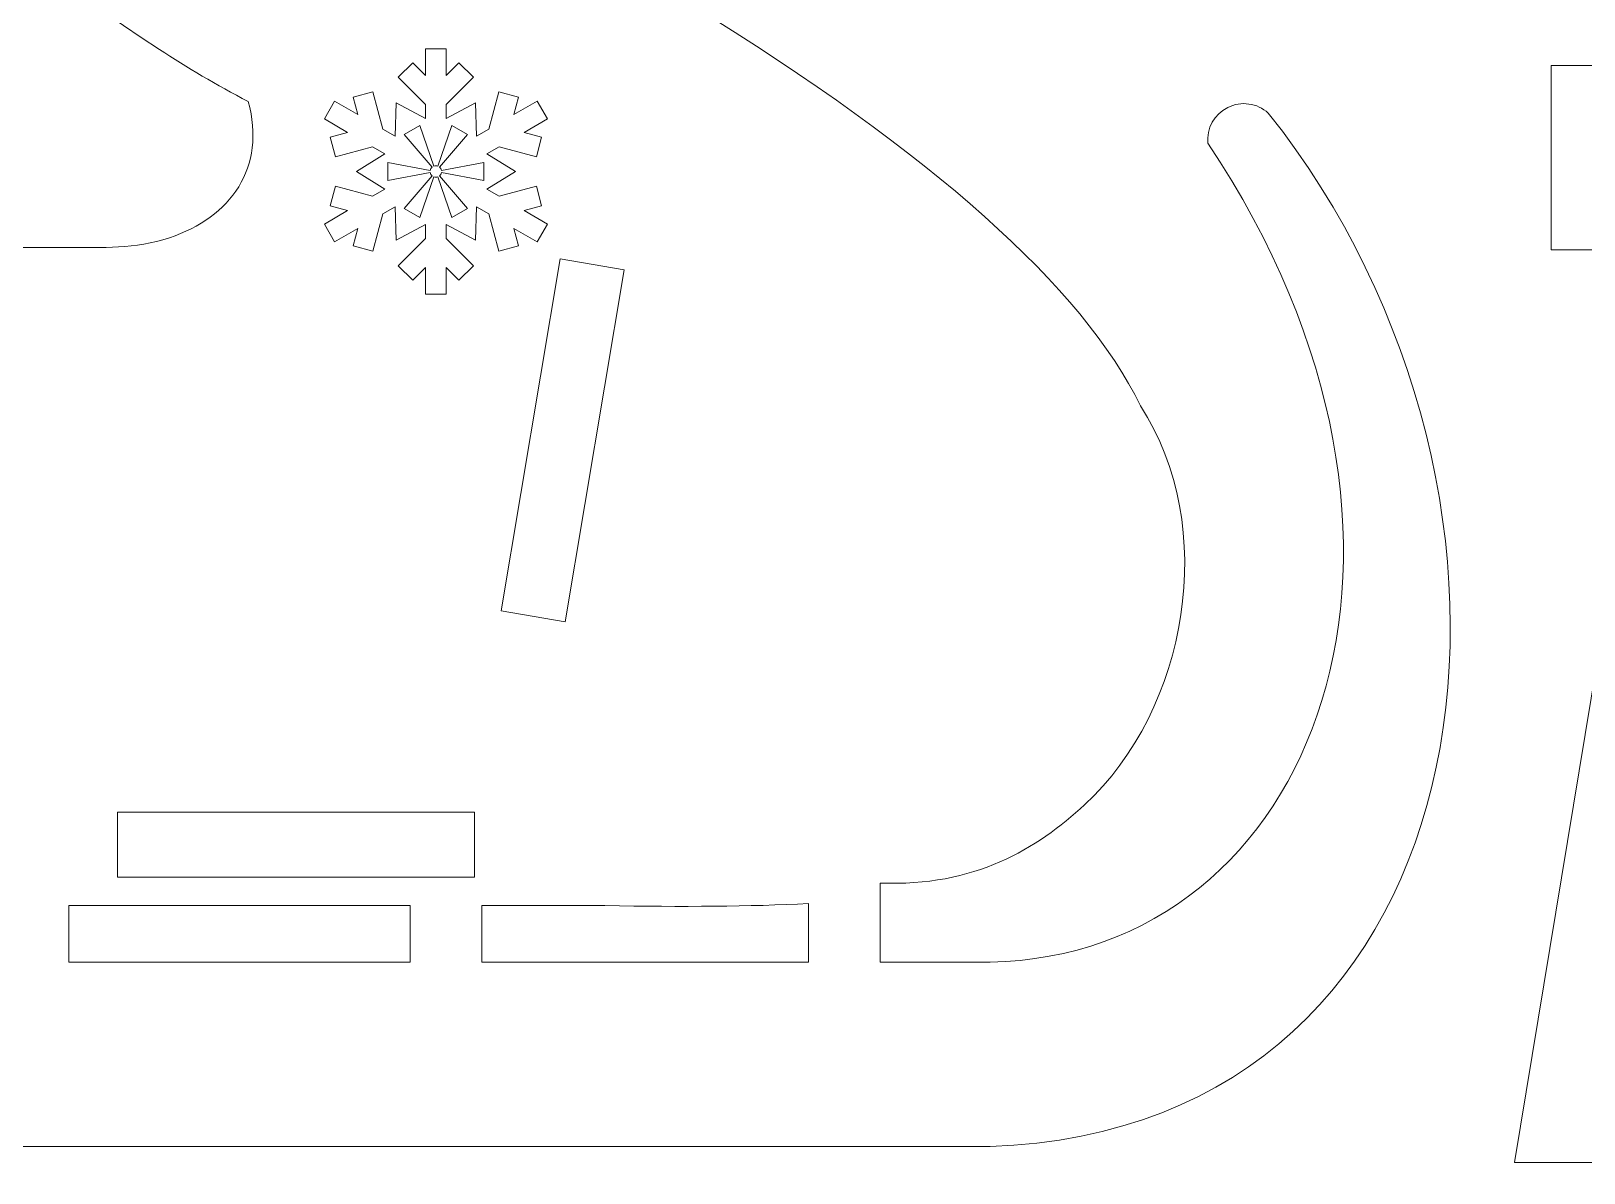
# Model space of a CAD drawing. Header units: millimetres. Extents: x -417 to 423, y -129 to 130.
# Drawn here: x 198.5 to 270.2, y 47.9 to 100.7 of the extents above; entities that cross this region are included whole.
import ezdxf

# ---------------------------------------------------------------- set-up
doc = ezdxf.new("R2010")
doc.units = ezdxf.units.MM
doc.header["$MEASUREMENT"] = 0
doc.layers.add('Camada 1', color=7, linetype='Continuous')

msp = doc.modelspace()

# ---------------------------------------------------------------- linework, layer by layer
at = {"layer": 'Camada 1', "color": 250, "lineweight": 20}
for points, knots in [([(237.6903, 57.6177), (237.6903, 57.6177), (237.6903, 61.2735), (237.6903, 61.2735), (237.6903, 61.2735), (242.0505, 61.091), (244.9434, 62.8613), (247.1435, 64.8945), (247.1435, 64.8945), (251.9189, 69.3076), (253.368, 77.7388), (249.7246, 83.3363), (249.7246, 83.3363), (247.0392, 88.8255), (240.1176, 95.003), (228.9596, 101.869), (228.9596, 101.869), (227.2863, 102.928), (221.8282, 103.499), (216.5453, 103.5821), (216.5453, 103.5821), (208.915, 105.4431), (203.2912, 107.0815), (199.6736, 114.1496), (199.6736, 114.1496), (198.3932, 116.6816), (199.1475, 119.7691), (201.451, 121.4255), (201.451, 121.4255), (203.7545, 123.0819), (206.9214, 122.8143), (208.9141, 120.7945), (208.9141, 120.7945), (207.9047, 120.0362), (207.651, 118.6279), (208.3323, 117.5651), (208.3323, 117.5651), (209.0136, 116.5023), (210.3993, 116.1447), (211.5098, 116.7453), (211.5098, 116.7453), (212.5651, 116.9678), (213.4435, 117.6957), (213.8583, 118.6913), (213.8583, 118.6913), (214.273, 119.6867), (214.1715, 120.8228), (213.5862, 121.7289), (213.5862, 121.7289), (212.5855, 124.6563), (210.3438, 126.9929), (207.4605, 128.1143), (207.4605, 128.1143), (204.3108, 129.5314), (200.6821, 129.4093), (197.6347, 127.784), (197.6347, 127.784), (194.5873, 126.1589), (192.4646, 123.2134), (191.8866, 119.8082), (191.8866, 119.8082), (191.0168, 110.6063), (195.1876, 105.8221), (204.3991, 99.8041), (204.3991, 99.8041), (205.6697, 98.974), (207.0363, 98.1741), (208.4987, 97.4046), (208.4987, 97.4046), (209.3393, 94.3614), (207.6943, 92.0419), (204.8567, 91.1069), (204.8567, 91.1069), (203.2524, 90.5782), (201.7818, 90.656), (200.135, 90.656), (200.135, 90.656), (200.135, 90.656), (157.6696, 90.656), (157.6696, 90.656), (157.6696, 90.656), (157.6696, 90.656), (151.581, 99.8041), (151.581, 99.8041), (151.581, 99.8041), (151.581, 99.8041), (142.4173, 99.8041), (142.4173, 99.8041), (142.4173, 99.8041), (142.4173, 99.8041), (114.0401, 99.8041), (114.0401, 99.8041), (114.0401, 99.8041), (114.0401, 99.8041), (120.5692, 60.2315), (120.5692, 60.2315), (120.5692, 60.2315), (120.5692, 60.2315), (120.5692, 57.6177), (120.5692, 57.6177), (120.5692, 57.6177), (120.5692, 57.6177), (115.7386, 57.6177), (115.7386, 57.6177), (115.7386, 57.6177), (115.7386, 57.6177), (115.7386, 49.0969), (115.7386, 49.0969), (115.7386, 49.0969), (115.7386, 49.0969), (242.7802, 49.0969), (242.7802, 49.0969), (242.7802, 49.0969), (266.464, 49.9188), (269.7698, 79.1133), (255.6314, 96.8696), (255.6314, 96.8696), (255.1197, 97.3352), (254.3744, 97.4382), (253.7556, 97.1289), (253.7556, 97.1289), (253.1369, 96.8195), (252.7721, 96.1615), (252.8376, 95.4728), (252.8376, 95.4728), (265.2399, 76.9582), (257.8366, 57.9142), (242.7802, 57.6177), (242.7802, 57.6177), (242.7802, 57.6177), (237.6903, 57.6177), (237.6903, 57.6177)], [0, 0, 0, 0, 0.0294118, 0.0294118, 0.0294118, 0.0294118, 0.0588235, 0.0588235, 0.0588235, 0.0588235, 0.0882353, 0.0882353, 0.0882353, 0.0882353, 0.1176471, 0.1176471, 0.1176471, 0.1176471, 0.1470588, 0.1470588, 0.1470588, 0.1470588, 0.1764706, 0.1764706, 0.1764706, 0.1764706, 0.2058824, 0.2058824, 0.2058824, 0.2058824, 0.2352941, 0.2352941, 0.2352941, 0.2352941, 0.2647059, 0.2647059, 0.2647059, 0.2647059, 0.2941176, 0.2941176, 0.2941176, 0.2941176, 0.3235294, 0.3235294, 0.3235294, 0.3235294, 0.3529412, 0.3529412, 0.3529412, 0.3529412, 0.3823529, 0.3823529, 0.3823529, 0.3823529, 0.4117647, 0.4117647, 0.4117647, 0.4117647, 0.4411765, 0.4411765, 0.4411765, 0.4411765, 0.4705882, 0.4705882, 0.4705882, 0.4705882, 0.5, 0.5, 0.5, 0.5, 0.5294118, 0.5294118, 0.5294118, 0.5294118, 0.5588235, 0.5588235, 0.5588235, 0.5588235, 0.5882353, 0.5882353, 0.5882353, 0.5882353, 0.6176471, 0.6176471, 0.6176471, 0.6176471, 0.6470588, 0.6470588, 0.6470588, 0.6470588, 0.6764706, 0.6764706, 0.6764706, 0.6764706, 0.7058824, 0.7058824, 0.7058824, 0.7058824, 0.7352941, 0.7352941, 0.7352941, 0.7352941, 0.7647059, 0.7647059, 0.7647059, 0.7647059, 0.7941176, 0.7941176, 0.7941176, 0.7941176, 0.8235294, 0.8235294, 0.8235294, 0.8235294, 0.8529412, 0.8529412, 0.8529412, 0.8529412, 0.8823529, 0.8823529, 0.8823529, 0.8823529, 0.9117647, 0.9117647, 0.9117647, 0.9117647, 0.9411765, 0.9411765, 0.9411765, 0.9411765, 1, 1, 1, 1]), ([(390.6558, 90.5416), (390.6558, 90.5416), (390.6558, 86.8858), (390.6558, 86.8858), (390.6558, 86.8858), (395.016, 87.0683), (397.9089, 85.298), (400.109, 83.2648), (400.109, 83.2648), (404.8844, 78.8517), (406.3335, 70.4205), (402.6901, 64.823), (402.6901, 64.823), (400.0047, 59.3338), (393.0831, 53.1563), (381.9251, 46.2903), (381.9251, 46.2903), (380.2518, 45.2313), (374.7937, 44.6603), (369.5108, 44.5772), (369.5108, 44.5772), (361.8805, 42.7162), (356.2567, 41.0778), (352.6391, 34.0097), (352.6391, 34.0097), (351.3587, 31.4777), (352.113, 28.3902), (354.4165, 26.7338), (354.4165, 26.7338), (356.72, 25.0774), (359.8869, 25.345), (361.8796, 27.3648), (361.8796, 27.3648), (360.8702, 28.1231), (360.6165, 29.5314), (361.2978, 30.5942), (361.2978, 30.5942), (361.9791, 31.657), (363.3648, 32.0146), (364.4753, 31.414), (364.4753, 31.414), (365.5306, 31.1915), (366.409, 30.4636), (366.8238, 29.468), (366.8238, 29.468), (367.2385, 28.4726), (367.137, 27.3365), (366.5517, 26.4304), (366.5517, 26.4304), (365.551, 23.503), (363.3093, 21.1664), (360.426, 20.045), (360.426, 20.045), (357.2763, 18.6279), (353.6476, 18.75), (350.6002, 20.3753), (350.6002, 20.3753), (347.5528, 22.0004), (345.4301, 24.9459), (344.8521, 28.3511), (344.8521, 28.3511), (343.9823, 37.553), (348.1531, 42.3372), (357.3646, 48.3552), (357.3646, 48.3552), (358.6352, 49.1853), (360.0018, 49.9852), (361.4642, 50.7547), (361.4642, 50.7547), (362.3048, 53.7979), (360.6598, 56.1174), (357.8222, 57.0524), (357.8222, 57.0524), (356.2179, 57.5811), (354.7473, 57.5033), (353.1005, 57.5033), (353.1005, 57.5033), (353.1005, 57.5033), (310.6351, 57.5033), (310.6351, 57.5033), (310.6351, 57.5033), (310.6351, 57.5033), (304.5465, 48.3552), (304.5465, 48.3552), (304.5465, 48.3552), (304.5465, 48.3552), (295.3828, 48.3552), (295.3828, 48.3552), (295.3828, 48.3552), (295.3828, 48.3552), (267.0056, 48.3552), (267.0056, 48.3552), (267.0056, 48.3552), (267.0056, 48.3552), (273.5347, 87.9278), (273.5347, 87.9278), (273.5347, 87.9278), (273.5347, 87.9278), (273.5347, 90.5416), (273.5347, 90.5416), (273.5347, 90.5416), (273.5347, 90.5416), (268.7041, 90.5416), (268.7041, 90.5416), (268.7041, 90.5416), (268.7041, 90.5416), (268.7041, 99.0624), (268.7041, 99.0624), (268.7041, 99.0624), (268.7041, 99.0624), (395.7457, 99.0624), (395.7457, 99.0624), (395.7457, 99.0624), (419.4295, 98.2405), (422.7353, 69.046), (408.5969, 51.2897), (408.5969, 51.2897), (408.0852, 50.8241), (407.3399, 50.7211), (406.7211, 51.0304), (406.7211, 51.0304), (406.1024, 51.3398), (405.7376, 51.9978), (405.8031, 52.6865), (405.8031, 52.6865), (418.2054, 71.2011), (410.8021, 90.2451), (395.7457, 90.5416), (395.7457, 90.5416), (395.7457, 90.5416), (390.6558, 90.5416), (390.6558, 90.5416)], [0, 0, 0, 0, 0.0294118, 0.0294118, 0.0294118, 0.0294118, 0.0588235, 0.0588235, 0.0588235, 0.0588235, 0.0882353, 0.0882353, 0.0882353, 0.0882353, 0.1176471, 0.1176471, 0.1176471, 0.1176471, 0.1470588, 0.1470588, 0.1470588, 0.1470588, 0.1764706, 0.1764706, 0.1764706, 0.1764706, 0.2058824, 0.2058824, 0.2058824, 0.2058824, 0.2352941, 0.2352941, 0.2352941, 0.2352941, 0.2647059, 0.2647059, 0.2647059, 0.2647059, 0.2941176, 0.2941176, 0.2941176, 0.2941176, 0.3235294, 0.3235294, 0.3235294, 0.3235294, 0.3529412, 0.3529412, 0.3529412, 0.3529412, 0.3823529, 0.3823529, 0.3823529, 0.3823529, 0.4117647, 0.4117647, 0.4117647, 0.4117647, 0.4411765, 0.4411765, 0.4411765, 0.4411765, 0.4705882, 0.4705882, 0.4705882, 0.4705882, 0.5, 0.5, 0.5, 0.5, 0.5294118, 0.5294118, 0.5294118, 0.5294118, 0.5588235, 0.5588235, 0.5588235, 0.5588235, 0.5882353, 0.5882353, 0.5882353, 0.5882353, 0.6176471, 0.6176471, 0.6176471, 0.6176471, 0.6470588, 0.6470588, 0.6470588, 0.6470588, 0.6764706, 0.6764706, 0.6764706, 0.6764706, 0.7058824, 0.7058824, 0.7058824, 0.7058824, 0.7352941, 0.7352941, 0.7352941, 0.7352941, 0.7647059, 0.7647059, 0.7647059, 0.7647059, 0.7941176, 0.7941176, 0.7941176, 0.7941176, 0.8235294, 0.8235294, 0.8235294, 0.8235294, 0.8529412, 0.8529412, 0.8529412, 0.8529412, 0.8823529, 0.8823529, 0.8823529, 0.8823529, 0.9117647, 0.9117647, 0.9117647, 0.9117647, 0.9411765, 0.9411765, 0.9411765, 0.9411765, 1, 1, 1, 1]), ([(225.8746, 89.6295), (225.8746, 89.6295), (222.9162, 90.1255), (222.9162, 90.1255), (222.9162, 90.1255), (222.9162, 90.1255), (220.1887, 73.8541), (220.1887, 73.8541), (220.1887, 73.8541), (220.1887, 73.8541), (223.1472, 73.3582), (223.1472, 73.3582), (223.1472, 73.3582), (223.1472, 73.3582), (225.8746, 89.6295), (225.8746, 89.6295)], [0, 0, 0, 0, 0.2, 0.2, 0.2, 0.2, 0.4, 0.4, 0.4, 0.4, 0.6, 0.6, 0.6, 0.6, 1, 1, 1, 1]), ([(202.4512, 64.5512), (202.4512, 64.5512), (218.9495, 64.5512), (218.9495, 64.5512), (218.9495, 64.5512), (218.9495, 64.5512), (218.9495, 61.5514), (218.9495, 61.5514), (218.9495, 61.5514), (218.9495, 61.5514), (202.4512, 61.5514), (202.4512, 61.5514), (202.4512, 61.5514), (202.4512, 61.5514), (202.4512, 64.5512), (202.4512, 64.5512)], [0, 0, 0, 0, 0.2, 0.2, 0.2, 0.2, 0.4, 0.4, 0.4, 0.4, 0.6, 0.6, 0.6, 0.6, 1, 1, 1, 1]), ([(224.9794, 60.2315), (228.5841, 60.1712), (231.6955, 60.1819), (234.3906, 60.3318), (234.3906, 60.3318), (234.3906, 60.3318), (234.3906, 57.6177), (234.3906, 57.6177), (234.3906, 57.6177), (234.3906, 57.6177), (219.285, 57.6177), (219.285, 57.6177), (219.285, 57.6177), (219.285, 57.6177), (219.285, 60.2315), (219.285, 60.2315), (219.285, 60.2315), (219.285, 60.2315), (224.9794, 60.2315), (224.9794, 60.2315)], [0, 0, 0, 0, 0.1666667, 0.1666667, 0.1666667, 0.1666667, 0.3333333, 0.3333333, 0.3333333, 0.3333333, 0.5, 0.5, 0.5, 0.5, 0.6666667, 0.6666667, 0.6666667, 0.6666667, 1, 1, 1, 1]), ([(200.2018, 60.2315), (200.2018, 60.2315), (215.9853, 60.2315), (215.9853, 60.2315), (215.9853, 60.2315), (215.9853, 60.2315), (215.9853, 57.6177), (215.9853, 57.6177), (215.9853, 57.6177), (215.9853, 57.6177), (200.2018, 57.6177), (200.2018, 57.6177), (200.2018, 57.6177), (200.2018, 57.6177), (200.2018, 60.2315), (200.2018, 60.2315)], [0, 0, 0, 0, 0.2, 0.2, 0.2, 0.2, 0.4, 0.4, 0.4, 0.4, 0.6, 0.6, 0.6, 0.6, 1, 1, 1, 1])]:
    msp.add_open_spline(points, degree=3, knots=knots, dxfattribs=at)
at = {"layer": 'Camada 1', "color": 240, "lineweight": 9}
msp.add_open_spline([(216.6938, 97.2713), (216.6938, 97.2713), (216.6938, 96.6195), (216.6938, 96.6195), (216.6938, 96.6195), (216.6938, 96.6195), (215.3306, 97.3511), (215.3306, 97.3511), (215.3306, 97.3511), (215.3306, 97.3511), (215.2825, 95.8047), (215.2825, 95.8047), (215.2825, 95.8047), (215.2825, 95.8047), (214.7181, 96.1306), (214.7181, 96.1306), (214.7181, 96.1306), (214.7181, 96.1306), (214.2568, 97.8521), (214.2568, 97.8521), (214.2568, 97.8521), (214.2568, 97.8521), (213.3426, 97.6072), (213.3426, 97.6072), (213.3426, 97.6072), (213.3426, 97.6072), (213.5589, 96.7998), (213.5589, 96.7998), (213.5589, 96.7998), (213.5589, 96.7998), (212.488, 97.4181), (212.488, 97.4181), (212.488, 97.4181), (212.488, 97.4181), (212.0147, 96.5985), (212.0147, 96.5985), (212.0147, 96.5985), (212.0147, 96.5985), (213.0857, 95.9802), (213.0857, 95.9802), (213.0857, 95.9802), (213.0857, 95.9802), (212.2783, 95.7638), (212.2783, 95.7638), (212.2783, 95.7638), (212.2783, 95.7638), (212.5233, 94.8496), (212.5233, 94.8496), (212.5233, 94.8496), (212.5233, 94.8496), (214.2449, 95.3109), (214.2449, 95.3109), (214.2449, 95.3109), (214.2449, 95.3109), (214.8093, 94.9851), (214.8093, 94.9851), (214.8093, 94.9851), (214.8093, 94.9851), (213.4942, 94.1702), (213.4942, 94.1702), (213.4942, 94.1702), (213.4942, 94.1702), (214.8093, 93.3553), (214.8093, 93.3553), (214.8093, 93.3553), (214.8093, 93.3553), (214.2449, 93.0295), (214.2449, 93.0295), (214.2449, 93.0295), (214.2449, 93.0295), (212.5233, 93.4908), (212.5233, 93.4908), (212.5233, 93.4908), (212.5233, 93.4908), (212.2783, 92.5767), (212.2783, 92.5767), (212.2783, 92.5767), (212.2783, 92.5767), (213.0857, 92.3603), (213.0857, 92.3603), (213.0857, 92.3603), (213.0857, 92.3603), (212.0147, 91.7419), (212.0147, 91.7419), (212.0147, 91.7419), (212.0147, 91.7419), (212.488, 90.9224), (212.488, 90.9224), (212.488, 90.9224), (212.488, 90.9224), (213.5589, 91.5407), (213.5589, 91.5407), (213.5589, 91.5407), (213.5589, 91.5407), (213.3426, 90.7333), (213.3426, 90.7333), (213.3426, 90.7333), (213.3426, 90.7333), (214.2568, 90.4883), (214.2568, 90.4883), (214.2568, 90.4883), (214.2568, 90.4883), (214.7181, 92.2099), (214.7181, 92.2099), (214.7181, 92.2099), (214.7181, 92.2099), (215.2825, 92.5358), (215.2825, 92.5358), (215.2825, 92.5358), (215.2825, 92.5358), (215.3306, 90.9894), (215.3306, 90.9894), (215.3306, 90.9894), (215.3306, 90.9894), (216.6938, 91.721), (216.6938, 91.721), (216.6938, 91.721), (216.6938, 91.721), (216.6938, 91.0692), (216.6938, 91.0692), (216.6938, 91.0692), (216.6938, 91.0692), (215.4335, 89.8089), (215.4335, 89.8089), (215.4335, 89.8089), (215.4335, 89.8089), (216.1028, 89.1397), (216.1028, 89.1397), (216.1028, 89.1397), (216.1028, 89.1397), (216.6938, 89.7307), (216.6938, 89.7307), (216.6938, 89.7307), (216.6938, 89.7307), (216.6938, 88.4941), (216.6938, 88.4941), (216.6938, 88.4941), (216.6938, 88.4941), (217.6403, 88.4941), (217.6403, 88.4941), (217.6403, 88.4941), (217.6403, 88.4941), (217.6403, 89.7307), (217.6403, 89.7307), (217.6403, 89.7307), (217.6403, 89.7307), (218.2313, 89.1397), (218.2313, 89.1397), (218.2313, 89.1397), (218.2313, 89.1397), (218.9006, 89.8089), (218.9006, 89.8089), (218.9006, 89.8089), (218.9006, 89.8089), (217.6403, 91.0692), (217.6403, 91.0692), (217.6403, 91.0692), (217.6403, 91.0692), (217.6403, 91.721), (217.6403, 91.721), (217.6403, 91.721), (217.6403, 91.721), (219.0035, 90.9894), (219.0035, 90.9894), (219.0035, 90.9894), (219.0035, 90.9894), (219.0516, 92.5358), (219.0516, 92.5358), (219.0516, 92.5358), (219.0516, 92.5358), (219.616, 92.2099), (219.616, 92.2099), (219.616, 92.2099), (219.616, 92.2099), (220.0773, 90.4883), (220.0773, 90.4883), (220.0773, 90.4883), (220.0773, 90.4883), (220.9915, 90.7333), (220.9915, 90.7333), (220.9915, 90.7333), (220.9915, 90.7333), (220.7752, 91.5407), (220.7752, 91.5407), (220.7752, 91.5407), (220.7752, 91.5407), (221.8461, 90.9224), (221.8461, 90.9224), (221.8461, 90.9224), (221.8461, 90.9224), (222.3194, 91.7419), (222.3194, 91.7419), (222.3194, 91.7419), (222.3194, 91.7419), (221.2484, 92.3603), (221.2484, 92.3603), (221.2484, 92.3603), (221.2484, 92.3603), (222.0558, 92.5767), (222.0558, 92.5767), (222.0558, 92.5767), (222.0558, 92.5767), (221.8108, 93.4908), (221.8108, 93.4908), (221.8108, 93.4908), (221.8108, 93.4908), (220.0892, 93.0295), (220.0892, 93.0295), (220.0892, 93.0295), (220.0892, 93.0295), (219.5248, 93.3554), (219.5248, 93.3554), (219.5248, 93.3554), (219.5248, 93.3554), (220.8399, 94.1702), (220.8399, 94.1702), (220.8399, 94.1702), (220.8399, 94.1702), (219.5248, 94.9851), (219.5248, 94.9851), (219.5248, 94.9851), (219.5248, 94.9851), (220.0892, 95.3109), (220.0892, 95.3109), (220.0892, 95.3109), (220.0892, 95.3109), (221.8108, 94.8496), (221.8108, 94.8496), (221.8108, 94.8496), (221.8108, 94.8496), (222.0558, 95.7638), (222.0558, 95.7638), (222.0558, 95.7638), (222.0558, 95.7638), (221.2484, 95.9802), (221.2484, 95.9802), (221.2484, 95.9802), (221.2484, 95.9802), (222.3194, 96.5985), (222.3194, 96.5985), (222.3194, 96.5985), (222.3194, 96.5985), (221.8461, 97.4181), (221.8461, 97.4181), (221.8461, 97.4181), (221.8461, 97.4181), (220.7752, 96.7998), (220.7752, 96.7998), (220.7752, 96.7998), (220.7752, 96.7998), (220.9915, 97.6072), (220.9915, 97.6072), (220.9915, 97.6072), (220.9915, 97.6072), (220.0773, 97.8521), (220.0773, 97.8521), (220.0773, 97.8521), (220.0773, 97.8521), (219.616, 96.1306), (219.616, 96.1306), (219.616, 96.1306), (219.616, 96.1306), (219.0516, 95.8047), (219.0516, 95.8047), (219.0516, 95.8047), (219.0516, 95.8047), (219.0035, 97.3511), (219.0035, 97.3511), (219.0035, 97.3511), (219.0035, 97.3511), (217.6403, 96.6195), (217.6403, 96.6195), (217.6403, 96.6195), (217.6403, 96.6195), (217.6403, 97.2713), (217.6403, 97.2713), (217.6403, 97.2713), (217.6403, 97.2713), (218.9006, 98.5316), (218.9006, 98.5316), (218.9006, 98.5316), (218.9006, 98.5316), (218.2313, 99.2008), (218.2313, 99.2008), (218.2313, 99.2008), (218.2313, 99.2008), (217.6403, 98.6098), (217.6403, 98.6098), (217.6403, 98.6098), (217.6403, 98.6098), (217.6403, 99.8464), (217.6403, 99.8464), (217.6403, 99.8464), (217.6403, 99.8464), (216.6938, 99.8464), (216.6938, 99.8464), (216.6938, 99.8464), (216.6938, 99.8464), (216.6938, 98.6098), (216.6938, 98.6098), (216.6938, 98.6098), (216.6938, 98.6098), (216.1028, 99.2008), (216.1028, 99.2008), (216.1028, 99.2008), (216.1028, 99.2008), (215.4335, 98.5316), (215.4335, 98.5316), (215.4335, 98.5316), (215.4335, 98.5316), (216.6938, 97.2713), (216.6938, 97.2713)], degree=3, knots=[0, 0, 0, 0, 0.0126582, 0.0126582, 0.0126582, 0.0126582, 0.0253165, 0.0253165, 0.0253165, 0.0253165, 0.0379747, 0.0379747, 0.0379747, 0.0379747, 0.0506329, 0.0506329, 0.0506329, 0.0506329, 0.0632911, 0.0632911, 0.0632911, 0.0632911, 0.0759494, 0.0759494, 0.0759494, 0.0759494, 0.0886076, 0.0886076, 0.0886076, 0.0886076, 0.1012658, 0.1012658, 0.1012658, 0.1012658, 0.1139241, 0.1139241, 0.1139241, 0.1139241, 0.1265823, 0.1265823, 0.1265823, 0.1265823, 0.1392405, 0.1392405, 0.1392405, 0.1392405, 0.1518987, 0.1518987, 0.1518987, 0.1518987, 0.164557, 0.164557, 0.164557, 0.164557, 0.1772152, 0.1772152, 0.1772152, 0.1772152, 0.1898734, 0.1898734, 0.1898734, 0.1898734, 0.2025316, 0.2025316, 0.2025316, 0.2025316, 0.2151899, 0.2151899, 0.2151899, 0.2151899, 0.2278481, 0.2278481, 0.2278481, 0.2278481, 0.2405063, 0.2405063, 0.2405063, 0.2405063, 0.2531646, 0.2531646, 0.2531646, 0.2531646, 0.2658228, 0.2658228, 0.2658228, 0.2658228, 0.278481, 0.278481, 0.278481, 0.278481, 0.2911392, 0.2911392, 0.2911392, 0.2911392, 0.3037975, 0.3037975, 0.3037975, 0.3037975, 0.3164557, 0.3164557, 0.3164557, 0.3164557, 0.3291139, 0.3291139, 0.3291139, 0.3291139, 0.3417722, 0.3417722, 0.3417722, 0.3417722, 0.3544304, 0.3544304, 0.3544304, 0.3544304, 0.3670886, 0.3670886, 0.3670886, 0.3670886, 0.3797468, 0.3797468, 0.3797468, 0.3797468, 0.3924051, 0.3924051, 0.3924051, 0.3924051, 0.4050633, 0.4050633, 0.4050633, 0.4050633, 0.4177215, 0.4177215, 0.4177215, 0.4177215, 0.4303797, 0.4303797, 0.4303797, 0.4303797, 0.443038, 0.443038, 0.443038, 0.443038, 0.4556962, 0.4556962, 0.4556962, 0.4556962, 0.4683544, 0.4683544, 0.4683544, 0.4683544, 0.4810127, 0.4810127, 0.4810127, 0.4810127, 0.4936709, 0.4936709, 0.4936709, 0.4936709, 0.5063291, 0.5063291, 0.5063291, 0.5063291, 0.5189873, 0.5189873, 0.5189873, 0.5189873, 0.5316456, 0.5316456, 0.5316456, 0.5316456, 0.5443038, 0.5443038, 0.5443038, 0.5443038, 0.556962, 0.556962, 0.556962, 0.556962, 0.5696203, 0.5696203, 0.5696203, 0.5696203, 0.5822785, 0.5822785, 0.5822785, 0.5822785, 0.5949367, 0.5949367, 0.5949367, 0.5949367, 0.6075949, 0.6075949, 0.6075949, 0.6075949, 0.6202532, 0.6202532, 0.6202532, 0.6202532, 0.6329114, 0.6329114, 0.6329114, 0.6329114, 0.6455696, 0.6455696, 0.6455696, 0.6455696, 0.6582278, 0.6582278, 0.6582278, 0.6582278, 0.6708861, 0.6708861, 0.6708861, 0.6708861, 0.6835443, 0.6835443, 0.6835443, 0.6835443, 0.6962025, 0.6962025, 0.6962025, 0.6962025, 0.7088608, 0.7088608, 0.7088608, 0.7088608, 0.721519, 0.721519, 0.721519, 0.721519, 0.7341772, 0.7341772, 0.7341772, 0.7341772, 0.7468354, 0.7468354, 0.7468354, 0.7468354, 0.7594937, 0.7594937, 0.7594937, 0.7594937, 0.7721519, 0.7721519, 0.7721519, 0.7721519, 0.7848101, 0.7848101, 0.7848101, 0.7848101, 0.7974684, 0.7974684, 0.7974684, 0.7974684, 0.8101266, 0.8101266, 0.8101266, 0.8101266, 0.8227848, 0.8227848, 0.8227848, 0.8227848, 0.835443, 0.835443, 0.835443, 0.835443, 0.8481013, 0.8481013, 0.8481013, 0.8481013, 0.8607595, 0.8607595, 0.8607595, 0.8607595, 0.8734177, 0.8734177, 0.8734177, 0.8734177, 0.8860759, 0.8860759, 0.8860759, 0.8860759, 0.8987342, 0.8987342, 0.8987342, 0.8987342, 0.9113924, 0.9113924, 0.9113924, 0.9113924, 0.9240506, 0.9240506, 0.9240506, 0.9240506, 0.9367089, 0.9367089, 0.9367089, 0.9367089, 0.9493671, 0.9493671, 0.9493671, 0.9493671, 0.9620253, 0.9620253, 0.9620253, 0.9620253, 0.9746835, 0.9746835, 0.9746835, 0.9746835, 1, 1, 1, 1], dxfattribs=at)
at = {"layer": 'Camada 1', "color": 250, "lineweight": 9}
msp.add_open_spline([(217.4287, 94.2196), (217.4287, 94.2196), (219.3796, 94.5876), (219.3796, 94.5876), (219.3796, 94.5876), (219.3796, 94.5876), (219.3795, 93.7528), (219.3795, 93.7528), (219.3795, 93.7528), (219.3795, 93.7528), (217.4287, 94.1209), (217.4287, 94.1209), (217.4287, 94.1209), (217.4173, 94.0604), (217.3854, 94.007), (217.3405, 93.9684), (217.3405, 93.9684), (217.3405, 93.9684), (218.6347, 92.4629), (218.6347, 92.4629), (218.6347, 92.4629), (218.6347, 92.4629), (217.9118, 92.0455), (217.9118, 92.0455), (217.9118, 92.0455), (217.9118, 92.0455), (217.2552, 93.9189), (217.2552, 93.9189), (217.2552, 93.9189), (217.2276, 93.9093), (217.1979, 93.904), (217.1671, 93.904), (217.1671, 93.904), (217.1362, 93.904), (217.1065, 93.9093), (217.079, 93.9189), (217.079, 93.9189), (217.079, 93.9189), (216.4222, 92.0455), (216.4222, 92.0455), (216.4222, 92.0455), (216.4222, 92.0455), (215.6994, 92.4629), (215.6994, 92.4629), (215.6994, 92.4629), (215.6994, 92.4629), (216.9936, 93.9684), (216.9936, 93.9684), (216.9936, 93.9684), (216.9487, 94.007), (216.9168, 94.0603), (216.9054, 94.1209), (216.9054, 94.1209), (216.9054, 94.1209), (214.9546, 93.7529), (214.9546, 93.7529), (214.9546, 93.7529), (214.9546, 93.7529), (214.9546, 94.5876), (214.9546, 94.5876), (214.9546, 94.5876), (214.9546, 94.5876), (216.9054, 94.2196), (216.9054, 94.2196), (216.9054, 94.2196), (216.9168, 94.2801), (216.9487, 94.3335), (216.9936, 94.3721), (216.9936, 94.3721), (216.9936, 94.3721), (215.6994, 95.8776), (215.6994, 95.8776), (215.6994, 95.8776), (215.6994, 95.8776), (216.4223, 96.295), (216.4223, 96.295), (216.4223, 96.295), (216.4223, 96.295), (217.079, 94.4215), (217.079, 94.4215), (217.079, 94.4215), (217.1065, 94.4312), (217.1362, 94.4365), (217.1671, 94.4365), (217.1671, 94.4365), (217.1979, 94.4365), (217.2276, 94.4312), (217.2552, 94.4215), (217.2552, 94.4215), (217.2552, 94.4215), (217.9119, 96.295), (217.9119, 96.295), (217.9119, 96.295), (217.9119, 96.295), (218.6347, 95.8776), (218.6347, 95.8776), (218.6347, 95.8776), (218.6347, 95.8776), (217.3405, 94.3721), (217.3405, 94.3721), (217.3405, 94.3721), (217.3854, 94.3335), (217.4173, 94.2801), (217.4287, 94.2196)], degree=3, knots=[0, 0, 0, 0, 0.037037, 0.037037, 0.037037, 0.037037, 0.0740741, 0.0740741, 0.0740741, 0.0740741, 0.1111111, 0.1111111, 0.1111111, 0.1111111, 0.1481481, 0.1481481, 0.1481481, 0.1481481, 0.1851852, 0.1851852, 0.1851852, 0.1851852, 0.2222222, 0.2222222, 0.2222222, 0.2222222, 0.2592593, 0.2592593, 0.2592593, 0.2592593, 0.2962963, 0.2962963, 0.2962963, 0.2962963, 0.3333333, 0.3333333, 0.3333333, 0.3333333, 0.3703704, 0.3703704, 0.3703704, 0.3703704, 0.4074074, 0.4074074, 0.4074074, 0.4074074, 0.4444444, 0.4444444, 0.4444444, 0.4444444, 0.4814815, 0.4814815, 0.4814815, 0.4814815, 0.5185185, 0.5185185, 0.5185185, 0.5185185, 0.5555556, 0.5555556, 0.5555556, 0.5555556, 0.5925926, 0.5925926, 0.5925926, 0.5925926, 0.6296296, 0.6296296, 0.6296296, 0.6296296, 0.6666667, 0.6666667, 0.6666667, 0.6666667, 0.7037037, 0.7037037, 0.7037037, 0.7037037, 0.7407407, 0.7407407, 0.7407407, 0.7407407, 0.7777778, 0.7777778, 0.7777778, 0.7777778, 0.8148148, 0.8148148, 0.8148148, 0.8148148, 0.8518519, 0.8518519, 0.8518519, 0.8518519, 0.8888889, 0.8888889, 0.8888889, 0.8888889, 0.9259259, 0.9259259, 0.9259259, 0.9259259, 1, 1, 1, 1], dxfattribs=at)

doc.saveas('drawing.dxf')
